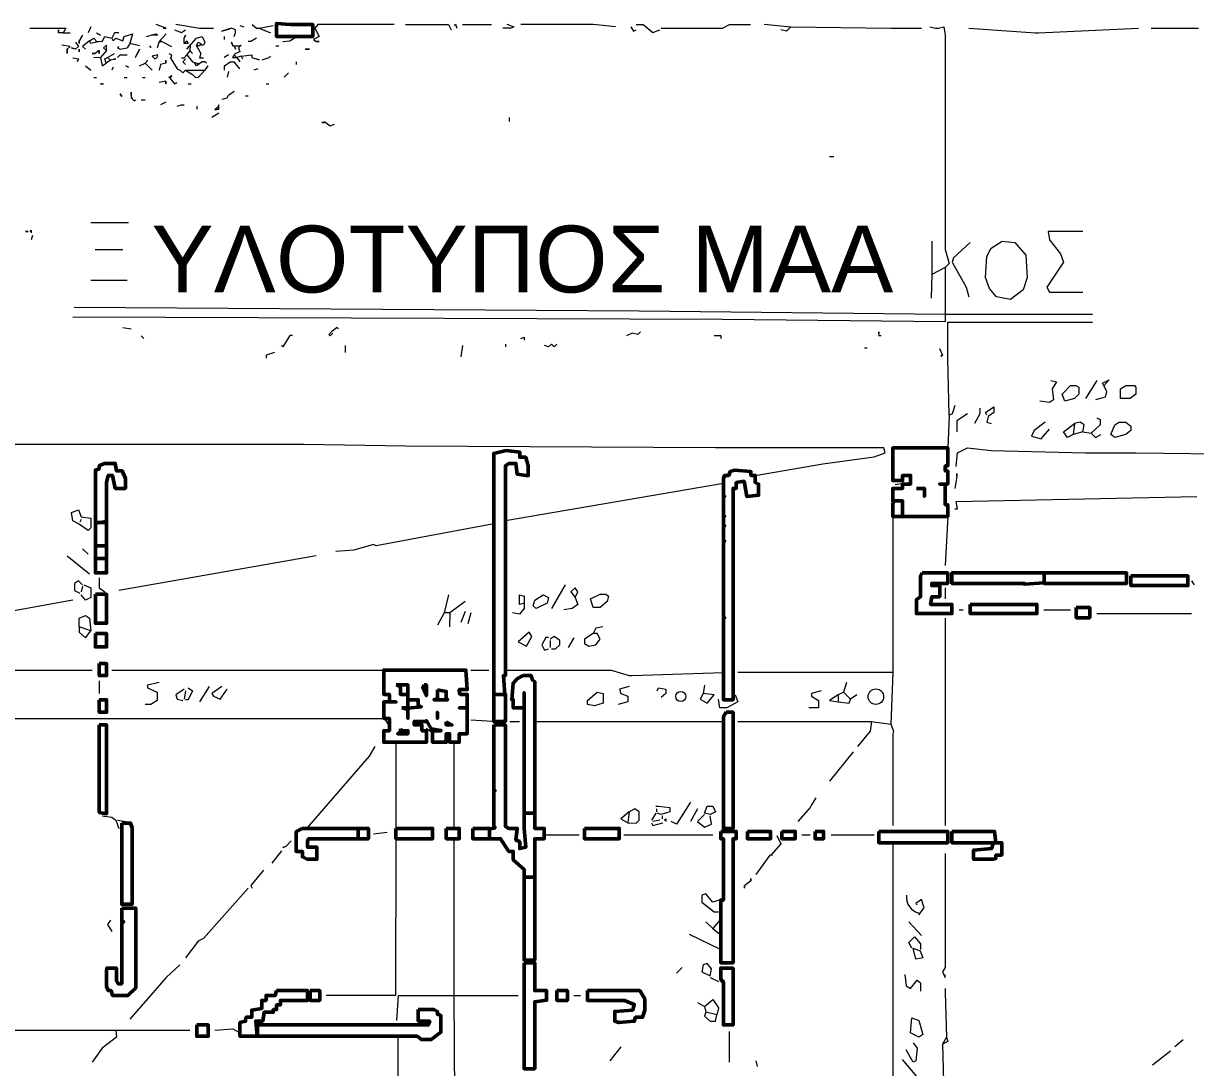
# Model space of a CAD drawing. Header units: metres. Extents: x 0.1 to 33.2, y 0 to 25.4.
# Drawn here: x 22.02 to 27.37, y 20.67 to 25.44 of the extents above; entities that cross this region are included whole.
import ezdxf

# ---------------------------------------------------------------- set-up
doc = ezdxf.new("R2010")
doc.units = ezdxf.units.M
for name, color, linetype, lineweight in [('P2D_GRAMMES', 7, 'Continuous', 18), ('P2D_MIKRA', 8, 'Continuous', 13), ('P2D_TOIXOI', 7, 'Continuous', 50), ('P2D_TOXA', 7, 'Continuous', 18)]:
    doc.layers.add(name, color=color, linetype=linetype, lineweight=lineweight)
doc.layers.add('P2D_KEIMENA', color=7, linetype='Continuous')
doc.styles.add('ARIAL', font='arial.ttf')

msp = doc.modelspace()

# ---------------------------------------------------------------- linework, layer by layer
at = {"layer": 'P2D_GRAMMES'}
for p, q in [((22.323425, 25.422225), (22.310725, 25.395337)), ((22.831425, 25.416556), (22.844125, 25.416556)), ((22.844125, 25.416556), (22.882225, 25.416556)), ((23.002875, 25.428575), (23.021925, 25.422225)), ((23.091775, 25.416556), (23.155729, 25.428575)), ((23.091775, 25.416556), (23.142575, 25.395337)), ((24.018875, 25.433448), (24.152225, 25.433448)), ((25.396825, 25.434925), (25.517475, 25.422225)), ((26.101675, 25.416556), (26.114375, 25.416556)), ((26.101675, 25.416556), (26.114375, 25.416556)), ((27.162125, 25.416556), (27.378025, 25.416556)), ((22.196425, 25.395337), (22.228175, 25.395337)), ((22.285325, 25.384125), (22.270508, 25.358725)), ((22.507695, 25.368669), (22.501225, 25.346025)), ((23.339425, 25.365075), (23.352125, 25.355673)), ((22.361339, 25.314275), (22.342475, 25.300359)), ((22.367699, 25.356111), (22.348825, 25.352375)), ((22.394876, 25.314275), (22.367875, 25.282525)), ((22.501225, 25.346025), (22.488525, 25.326975)), ((22.545675, 25.3365), (22.501225, 25.346025)), ((22.590125, 25.3365), (22.596475, 25.326975)), ((22.647275, 25.355673), (22.691277, 25.333325)), ((22.774275, 25.314275), (22.761575, 25.295225)), ((22.775736, 25.336809), (22.774275, 25.314275)), ((22.806025, 25.3365), (22.825075, 25.300359)), ((23.167975, 25.3365), (23.180675, 25.3365)), ((22.367875, 25.282525), (22.336125, 25.280608)), ((22.545675, 25.244115), (22.571075, 25.257125)), ((22.583775, 25.269825), (22.571075, 25.257125)), ((22.571075, 25.257125), (22.602825, 25.22422)), ((23.26005, 25.263475), (23.26005, 25.250775)), ((22.298025, 25.244115), (22.322631, 25.225375)), ((22.425025, 25.238075), (22.418675, 25.225375)), ((22.793325, 25.22422), (22.844125, 25.22422)), ((22.856825, 25.244425), (22.844125, 25.22422)), ((22.952075, 25.219025), (22.945725, 25.193625)), ((23.085425, 25.231725), (23.066375, 25.225375)), ((23.225125, 25.212675), (23.206075, 25.193625)), ((22.336125, 25.191954), (22.348825, 25.191954)), ((22.475825, 25.191954), (22.488525, 25.191954)), ((22.558375, 25.191954), (22.571075, 25.191954)), ((22.665497, 25.174575), (22.634575, 25.168225)), ((22.767925, 25.162698), (22.780625, 25.162698)), ((23.123525, 25.162698), (23.136225, 25.162698)), ((22.507575, 25.104725), (22.512719, 25.093231)), ((23.028275, 25.107265), (23.040975, 25.107265)), ((22.552025, 25.090041), (22.571075, 25.090041)), ((22.665497, 25.079325), (22.640925, 25.066215)), ((22.806585, 25.060275), (22.806585, 25.047575)), ((22.323425, 24.53005), (22.494875, 24.53005)), ((22.342475, 24.406225), (22.469475, 24.406225)), ((26.222594, 24.323675), (26.161512, 24.291925)), ((22.323425, 24.266525), (22.488525, 24.266525)), ((26.914475, 23.809325), (26.863675, 23.726775)), ((26.241375, 23.650575), (26.234478, 23.501429)), ((26.850975, 23.574375), (26.806525, 23.561675)), ((26.850975, 23.574375), (26.889075, 23.568025)), ((25.210028, 23.339425), (24.215511, 23.167975)), ((26.234478, 23.188811), (26.222594, 22.964775)), ((22.215475, 23.009225), (22.317075, 22.926675)), ((23.352125, 23.009225), (22.450425, 22.850475)), ((24.488775, 22.875875), (24.425275, 22.767925)), ((22.240875, 22.806025), (21.885275, 22.742525)), ((23.961725, 22.748875), (23.960504, 22.685375)), ((26.673175, 22.761575), (26.793825, 22.761575)), ((26.914475, 22.744726), (27.346275, 22.744726)), ((26.222594, 22.723475), (26.222594, 21.777325)), ((20.670381, 22.487368), (22.329775, 22.487368)), ((22.418675, 22.487368), (23.6601, 22.487368)), ((25.982924, 22.475825), (25.974675, 22.240875)), ((25.123775, 22.418675), (25.117425, 22.380575)), ((25.771475, 22.431375), (25.758775, 22.386925)), ((25.758775, 22.386925), (25.733375, 22.374225)), ((25.758775, 22.386925), (25.790525, 22.355175)), ((25.819222, 22.374225), (25.790525, 22.355175)), ((24.348887, 22.253004), (25.210028, 22.253004)), ((23.715784, 22.15811), (23.715784, 21.764922)), ((23.97975, 22.15811), (23.97975, 21.764922)), ((25.803225, 22.113875), (25.695275, 21.980525)), ((24.780875, 21.840825), (24.774525, 21.790025)), ((24.39229, 21.735663), (24.552275, 21.735663)), ((24.755475, 21.735663), (25.161875, 21.735663)), ((25.701625, 21.735663), (25.898475, 21.735663)), ((25.982924, 21.699009), (25.982924, 20.539075)), ((25.053925, 21.282025), (25.198326, 21.212175)), ((21.510625, 20.843875), (22.437725, 20.843875)), ((22.437725, 20.843875), (22.774275, 20.843875)), ((25.236714, 20.837525), (25.236714, 20.697825)), ((26.228675, 20.812125), (26.209625, 20.780375)), ((26.209625, 20.780375), (26.222594, 20.348575)), ((27.308175, 20.799425), (27.270075, 20.767675)), ((27.251025, 20.748625), (27.168475, 20.685125))]:
    msp.add_line(p, q, dxfattribs=at)
for points in [[(22.044025, 25.416556), (22.139275, 25.416556), (22.209125, 25.415875), (22.196425, 25.395337), (22.175561, 25.395337), (22.175561, 25.409525), (22.175561, 25.403175)], [(22.659975, 25.416556), (22.653625, 25.416556), (22.666325, 25.416556), (22.621875, 25.433448), (22.621875, 25.433448)], [(22.710775, 25.434925), (22.818725, 25.416556), (22.844125, 25.416556)], [(22.977475, 25.378416), (22.983825, 25.396825), (22.983825, 25.409525), (22.964775, 25.416556), (22.920325, 25.403175), (22.957012, 25.414219)], [(23.060025, 25.433448), (23.079075, 25.416556), (23.091775, 25.416556)], [(23.707725, 25.433448), (23.358475, 25.433448), (23.345775, 25.415875), (23.364825, 25.377775), (23.339425, 25.365075)], [(23.758525, 25.433448), (23.955375, 25.433448), (23.968075, 25.409525)], [(24.717375, 25.422225), (24.615775, 25.433448), (24.285575, 25.433448)], [(24.926925, 25.416556), (25.206325, 25.416556), (25.238075, 25.433448), (25.333325, 25.433448)], [(25.517475, 25.422225), (25.498425, 25.403175), (25.473025, 25.409525), (25.473025, 25.409525)], [(25.517475, 25.422225), (25.974675, 25.416556), (26.101675, 25.416556)], [(26.152475, 25.422225), (26.177875, 25.416556), (26.190575, 25.416556), (26.215975, 25.422225), (26.222594, 25.384125), (26.222594, 24.406225), (26.241375, 24.342725), (26.222594, 24.323675)], [(26.330275, 25.416556), (26.635075, 25.395337), (26.647775, 25.395337), (27.104975, 25.416556)], [(22.270508, 25.358725), (22.270508, 25.346025), (22.270508, 25.358725)], [(22.317075, 25.358725), (22.285325, 25.333325), (22.298025, 25.320625), (22.298025, 25.320625)], [(22.346236, 25.357553), (22.374225, 25.355673), (22.386925, 25.378416), (22.418675, 25.371425)], [(22.348825, 25.395337), (22.367875, 25.384125), (22.367875, 25.384125)], [(22.450425, 25.395337), (22.431375, 25.395337), (22.418675, 25.371425), (22.425025, 25.358725), (22.437725, 25.371425), (22.469475, 25.358725), (22.475825, 25.378416), (22.513925, 25.390475), (22.501225, 25.346025)], [(22.577425, 25.378416), (22.621875, 25.390475), (22.628225, 25.384125), (22.597712, 25.38392)], [(22.666325, 25.390475), (22.634575, 25.355673), (22.625685, 25.326975)], [(22.704425, 25.409525), (22.736175, 25.396825), (22.755225, 25.409525), (22.755225, 25.409525)], [(22.748875, 25.346025), (22.748875, 25.371425), (22.755225, 25.384125), (22.748875, 25.371425)], [(22.761575, 25.320625), (22.806025, 25.371425), (22.831425, 25.377775), (22.844125, 25.352375), (22.837775, 25.339675), (22.82019, 25.338698)], [(23.079075, 25.371425), (23.053675, 25.355673), (23.040975, 25.355673)], [(23.199725, 25.355673), (23.231475, 25.358725), (23.263225, 25.378416)], [(22.215475, 25.320625), (22.228175, 25.333325), (22.190075, 25.339675)], [(22.215475, 25.320625), (22.215475, 25.301575), (22.215475, 25.320625)], [(22.253575, 25.352375), (22.266275, 25.333325), (22.253575, 25.320625), (22.234525, 25.326975), (22.24405, 25.3238)], [(22.270508, 25.307925), (22.270508, 25.320625), (22.270508, 25.307925)], [(22.361339, 25.314275), (22.361339, 25.301575), (22.361339, 25.314275)], [(22.444075, 25.326975), (22.450425, 25.333325), (22.444075, 25.326975), (22.456775, 25.320625), (22.488525, 25.326975)], [(22.526625, 25.282525), (22.545675, 25.320625), (22.532975, 25.295225)], [(22.647275, 25.355673), (22.634575, 25.355673), (22.647275, 25.355673)], [(22.774275, 25.314275), (22.786975, 25.301575), (22.786975, 25.301575)], [(22.971125, 25.3365), (22.964775, 25.352375), (22.971125, 25.3365), (22.996525, 25.3365), (23.009225, 25.339675), (22.996525, 25.326975), (23.002875, 25.307925), (22.983825, 25.300359), (22.977475, 25.295225)], [(22.977475, 25.3365), (22.983825, 25.320625), (22.983825, 25.320625)], [(23.301325, 25.320625), (23.320375, 25.320625), (23.301325, 25.320625)], [(23.352125, 25.355673), (23.364825, 25.355673), (23.352125, 25.355673)], [(22.240875, 25.280608), (22.266275, 25.276175), (22.259925, 25.262465), (22.259925, 25.262465)], [(22.342475, 25.300359), (22.329775, 25.300359), (22.342475, 25.300359)], [(22.367875, 25.282525), (22.374225, 25.244425), (22.393275, 25.257125)], [(22.399625, 25.282525), (22.431375, 25.300359), (22.431375, 25.300359)], [(22.42876, 25.273934), (22.437725, 25.276175), (22.412325, 25.269825)], [(22.444075, 25.282525), (22.456775, 25.295225), (22.488525, 25.295225)], [(22.665497, 25.257125), (22.640925, 25.250775), (22.634575, 25.225375)], [(22.665497, 25.257125), (22.665497, 25.269825), (22.665497, 25.257125)], [(22.679025, 25.300359), (22.691277, 25.295225), (22.688326, 25.279574), (22.685375, 25.282525), (22.717125, 25.231725), (22.729825, 25.225375), (22.742525, 25.212675), (22.755225, 25.22422), (22.799675, 25.22422)], [(22.736175, 25.280608), (22.748875, 25.280608), (22.761575, 25.295225)], [(22.761575, 25.295225), (22.786975, 25.262465), (22.818762, 25.253471)], [(22.850475, 25.257125), (22.844125, 25.262465), (22.831425, 25.262465), (22.806025, 25.244425), (22.795917, 25.259935)], [(22.825075, 25.300359), (22.818725, 25.280608), (22.837775, 25.280608)], [(22.952075, 25.295225), (22.932118, 25.282525), (22.932118, 25.282525)], [(22.933025, 25.225375), (22.933025, 25.244425), (22.958425, 25.262465), (22.977475, 25.262465)], [(23.002875, 25.231725), (22.977475, 25.262465), (22.982628, 25.256229)], [(23.009225, 25.288875), (22.990175, 25.282525), (23.003648, 25.263475)], [(23.009225, 25.288875), (23.057247, 25.295225), (23.057247, 25.282525), (23.091379, 25.271677), (23.082571, 25.274477)], [(23.009225, 25.288875), (23.015575, 25.276175), (23.015575, 25.276175)], [(23.142575, 25.288875), (23.136225, 25.280608), (23.103305, 25.269825)], [(22.687163, 25.191123), (22.679025, 25.191954), (22.691277, 25.199975), (22.685375, 25.187275), (22.704425, 25.161875), (22.717125, 25.168225)], [(22.755225, 25.22422), (22.786975, 25.204921), (22.799675, 25.193625), (22.798839, 25.192789), (22.812375, 25.191954), (22.844125, 25.22422)], [(22.374225, 25.162698), (22.367875, 25.162698), (22.380575, 25.162698), (22.380575, 25.162698)], [(22.665497, 25.161875), (22.665497, 25.174575), (22.665497, 25.161875)], [(22.463997, 25.104725), (22.456775, 25.117425), (22.463997, 25.104725)], [(22.507575, 25.111075), (22.507575, 25.123775), (22.507575, 25.098375), (22.520275, 25.085675), (22.526625, 25.090041), (22.526625, 25.090041)], [(22.920325, 25.092025), (22.945725, 25.098375), (22.952075, 25.111075), (22.977475, 25.129306)], [(22.717125, 25.060275), (22.736175, 25.066215), (22.748875, 25.066215)], [(22.901275, 25.053925), (22.888575, 25.044156), (22.907625, 25.047575)], [(26.850975, 24.488221), (26.692225, 24.488221), (26.698575, 24.450675), (26.749375, 24.387175), (26.762075, 24.349075), (26.685875, 24.234775), (26.698575, 24.21255), (26.850975, 24.21255)], [(26.161512, 24.444325), (26.161512, 24.291925), (26.158825, 24.183975)], [(26.336625, 24.437975), (26.260425, 24.368125), (26.254075, 24.349075), (26.317575, 24.234775), (26.330275, 24.190325)], [(26.222594, 24.323675), (26.222594, 24.112148), (26.895425, 24.112148)], [(22.247225, 24.142669), (24.825325, 24.127409), (26.222594, 24.112148), (26.222594, 24.076025), (25.206325, 24.086478), (22.240875, 24.097612)], [(26.241375, 23.650575), (26.234478, 23.910925), (26.234478, 24.075343), (26.895425, 24.075343)], [(26.196925, 23.955375), (26.209625, 23.923625), (26.203275, 23.91967), (26.209625, 23.923625)], [(26.704925, 23.809325), (26.730325, 23.802975), (26.711275, 23.771225), (26.717625, 23.720425), (26.698575, 23.707725), (26.654125, 23.714075)], [(26.946225, 23.783925), (26.958925, 23.758525), (26.952575, 23.733125), (26.908125, 23.720425)], [(26.266775, 23.695025), (26.254075, 23.656925), (26.241375, 23.650575)], [(26.679525, 23.618825), (26.628725, 23.580725), (26.616025, 23.555325), (26.660475, 23.542625), (26.698575, 23.587075)], [(26.850975, 23.574375), (26.857325, 23.606125), (26.838275, 23.618825), (26.812875, 23.612475), (26.806525, 23.561675), (26.781125, 23.548975), (26.762075, 23.574375), (26.812875, 23.612475)], [(26.914475, 23.637875), (26.929423, 23.631525), (26.929423, 23.606125), (26.889075, 23.568025)], [(26.889075, 23.568025), (26.908125, 23.548975), (26.933525, 23.561675)], [(25.35555, 23.375635), (25.663525, 23.428325), (25.898475, 23.460075), (25.949275, 23.479125), (25.942925, 23.501429), (25.174575, 23.501429), (23.758525, 23.509143), (23.294975, 23.516858), (20.132675, 23.516858), (20.110549, 23.504525), (20.110549, 22.526625)], [(26.273125, 23.415625), (26.279475, 23.479125), (26.323925, 23.501429), (26.431875, 23.489974), (26.863675, 23.47852), (27.092275, 23.47852), (28.603575, 23.460075)], [(26.275846, 23.371175), (26.275846, 23.383875), (26.275846, 23.371175)], [(26.275846, 23.371175), (26.266775, 23.31665), (26.266775, 23.31665)], [(26.266775, 23.22322), (26.279475, 23.22322), (26.273125, 23.256875), (27.371641, 23.279838)], [(25.982924, 23.188811), (25.982924, 22.475825), (25.276175, 22.475825)], [(24.162241, 23.155275), (23.625175, 23.053675), (23.612475, 23.060025), (23.523575, 23.034625), (23.441025, 23.028275)], [(23.955375, 22.831425), (23.936325, 22.748875), (23.904575, 22.691725)], [(24.031575, 22.799675), (23.961725, 22.748875), (23.936325, 22.748875)], [(24.300654, 22.793325), (24.300654, 22.767925), (24.279225, 22.742525), (24.247475, 22.748875)], [(24.533225, 22.818725), (24.545925, 22.786975), (24.520525, 22.767925), (24.482425, 22.761575)], [(22.270508, 22.685375), (22.270508, 22.659975), (22.298025, 22.634575), (22.323425, 22.666325)], [(24.660225, 22.685375), (24.628475, 22.679025), (24.615775, 22.65389)], [(24.215511, 22.487368), (24.698325, 22.487368), (24.780875, 22.462067), (24.793575, 22.462067), (25.210028, 22.475825)], [(22.634575, 22.431375), (22.581199, 22.418675), (22.581199, 22.405975), (22.625685, 22.386925), (22.625685, 22.348825), (22.596475, 22.329775), (22.571075, 22.329775)], [(25.733375, 22.374225), (25.695275, 22.348825), (25.733375, 22.342475)], [(25.733375, 22.374225), (25.733375, 22.342475), (25.784175, 22.336125), (25.790525, 22.355175)], [(20.793279, 22.267093), (23.663275, 22.267093), (23.6855, 22.228175)], [(25.276175, 22.253004), (25.885775, 22.253004), (25.974675, 22.240875), (25.987375, 22.209125), (25.982924, 22.196425), (25.982924, 21.777325)], [(25.885775, 22.253004), (25.879425, 22.209125), (25.822275, 22.139275)], [(23.618825, 22.139275), (23.593425, 22.094825), (23.307675, 21.764922)], [(25.060275, 21.885275), (24.996775, 21.783675), (24.971375, 21.796375)], [(25.631775, 21.904325), (25.612725, 21.872575), (25.606375, 21.859875), (25.549225, 21.796375)], [(24.780875, 21.840825), (24.742775, 21.809075), (24.774525, 21.790025)], [(24.774525, 21.790025), (24.812625, 21.788826), (24.825325, 21.802725), (24.825325, 21.840825), (24.806275, 21.853525), (24.780875, 21.840825)], [(25.453975, 21.732875), (25.473025, 21.694775), (25.428575, 21.643975), (25.434925, 21.642705), (25.422225, 21.642705), (25.358725, 21.555075)], [(23.715784, 21.71752), (23.714075, 21.002695), (23.396575, 21.002695)], [(23.97975, 21.71752), (23.97975, 21.002695), (24.272875, 21.002695)], [(26.222594, 21.650325), (26.222594, 21.129625), (26.209625, 21.110575), (26.222594, 21.085175), (26.222594, 21.097875), (26.222594, 21.097875)], [(22.729825, 21.142325), (22.666325, 21.085175), (22.501225, 20.894675)], [(26.222594, 21.034375), (26.222594, 21.015325), (26.228675, 20.812125)], [(23.720425, 20.888325), (23.726775, 21.002695), (23.97975, 21.002695), (23.987125, 19.850034)], [(25.123775, 20.951825), (25.161875, 20.983575), (25.187275, 20.945475), (25.180925, 20.913725), (25.130125, 20.926425)], [(25.092025, 20.970875), (25.123775, 20.951825), (25.130125, 20.926425)], [(25.130125, 20.926425), (25.123775, 20.907375), (25.149175, 20.885227), (25.173609, 20.885227), (25.180925, 20.913725)], [(22.437725, 20.843875), (22.439489, 20.812125), (22.374225, 20.761325), (22.329775, 20.697825)], [(22.888575, 20.843875), (22.971125, 20.850225), (23.003648, 20.831175)], [(23.7236, 20.816258), (23.7236, 18.595975), (23.769711, 18.569661)], [(26.228675, 20.812125), (26.235025, 20.793075), (26.209625, 20.780375)], [(26.076275, 20.786725), (26.095325, 20.761325), (26.088975, 20.704175), (26.076275, 20.697825), (26.044525, 20.754975)]]:
    msp.add_lwpolyline(points, dxfattribs=at)
for points in [[(22.317075, 25.358725), (22.336125, 25.371425), (22.342475, 25.365075), (22.348825, 25.352375), (22.323425, 25.346025)], [(22.748875, 25.346025), (22.761575, 25.358725), (22.767925, 25.346025)], [(22.380575, 25.326975), (22.394876, 25.314275), (22.394876, 25.339675)], [(22.818725, 25.3365), (22.806025, 25.3365), (22.812375, 25.352375), (22.825075, 25.346025)], [(22.393275, 25.257125), (22.386925, 25.276175), (22.399625, 25.282525), (22.412325, 25.269825)], [(22.628225, 25.295225), (22.602825, 25.288875), (22.615525, 25.276175), (22.625685, 25.282525)], [(22.990175, 25.280608), (22.971125, 25.280608), (22.977475, 25.295225)], [(22.482175, 25.244425), (22.494875, 25.238075)], [(22.901275, 25.053925), (22.907625, 25.047575), (22.907625, 25.066625)], [(26.482675, 24.444325), (26.539825, 24.437975), (26.590625, 24.380825), (26.596975, 24.279225), (26.577925, 24.222075), (26.520775, 24.177625), (26.457275, 24.190325), (26.425525, 24.228425), (26.406475, 24.279225), (26.412825, 24.374475), (26.431875, 24.412575)], [(26.946225, 23.783925), (26.939875, 23.796625), (26.971625, 23.811089)], [(26.997025, 23.606125), (27.016075, 23.618825), (27.047825, 23.618825), (27.070416, 23.599775), (27.070416, 23.580725), (27.047825, 23.561675), (26.997025, 23.548975), (26.977975, 23.561675)], [(24.533225, 22.818725), (24.545925, 22.844125), (24.533225, 22.863175), (24.514175, 22.844125)], [(24.300654, 22.793325), (24.279225, 22.787056), (24.279225, 22.831425), (24.300654, 22.825075)], [(22.323425, 22.666325), (22.270508, 22.685375), (22.270508, 22.723475), (22.298025, 22.736175), (22.317075, 22.723475)], [(24.323675, 22.659975), (24.272875, 22.615525), (24.310975, 22.596475), (24.336375, 22.640925)], [(24.615775, 22.65389), (24.575869, 22.628225), (24.575869, 22.609175), (24.596725, 22.596475), (24.628475, 22.602825), (24.647525, 22.628225), (24.634825, 22.65389)], [(25.117425, 22.380575), (25.104725, 22.355175), (25.136475, 22.336125), (25.168225, 22.374225)]]:
    msp.add_lwpolyline(points, close=True, dxfattribs=at)
at = {"layer": 'P2D_MIKRA'}
for p, q in [((22.932118, 25.377775), (22.932118, 25.365075)), ((22.907625, 25.028525), (22.875875, 25.009475)), ((24.232235, 25.009475), (24.232235, 24.990425)), ((25.695275, 24.831675), (25.714325, 24.831675)), ((22.056725, 24.469725), (22.050375, 24.450675)), ((22.469475, 24.050625), (22.507575, 24.044275)), ((22.552025, 24.012525), (22.564725, 23.999825)), ((23.483715, 23.968075), (23.483715, 23.936325)), ((24.018875, 23.968075), (24.012525, 23.917275)), ((24.215511, 23.974425), (24.215511, 23.961725)), ((25.917525, 24.013398), (25.930225, 24.013398)), ((25.854025, 23.958154), (25.866725, 23.958154)), ((26.031825, 23.339425), (25.993725, 23.333075)), ((22.278975, 23.174325), (22.272625, 23.161625)), ((22.285325, 23.040975), (22.310725, 23.015575)), ((27.050603, 22.913975), (27.050603, 22.888575)), ((22.285325, 22.869525), (22.278975, 22.844125)), ((26.222594, 22.863175), (26.222594, 22.812375)), ((27.346275, 22.894925), (27.358975, 22.875875)), ((24.031575, 22.755225), (24.012525, 22.704425)), ((24.056975, 22.748875), (24.044275, 22.698075)), ((26.285825, 22.761575), (26.304875, 22.761575)), ((24.526875, 22.634575), (24.501475, 22.590125)), ((24.418925, 22.621875), (24.418925, 22.590125)), ((24.056975, 22.487368), (24.139525, 22.487368)), ((22.361339, 22.437725), (22.361339, 22.380575)), ((22.755225, 22.393275), (22.748875, 22.355175)), ((22.863175, 22.412325), (22.818725, 22.342475)), ((24.056975, 22.259925), (24.158575, 22.253575)), ((24.234775, 22.253004), (24.279225, 22.253004)), ((24.901525, 21.834475), (24.882475, 21.802725)), ((24.904219, 21.853525), (24.904219, 21.840825)), ((25.092025, 21.853525), (25.060275, 21.796375)), ((22.444075, 21.802725), (22.482175, 21.796375)), ((24.920575, 21.802725), (24.888825, 21.796375)), ((24.9301, 21.821775), (24.9301, 21.809075)), ((23.675975, 21.745575), (23.612475, 21.739225)), ((25.568275, 21.735663), (25.606375, 21.735663)), ((23.193375, 21.663025), (23.148925, 21.605875)), ((25.333325, 21.523325), (25.307925, 21.504275)), ((22.475825, 21.401029), (22.507575, 21.401029)), ((25.130125, 21.339175), (25.161875, 21.307425)), ((25.193625, 21.345525), (25.161875, 21.307425)), ((25.161875, 21.307425), (25.193625, 21.282025)), ((26.057225, 21.339175), (26.114375, 21.275675)), ((25.022175, 21.129625), (24.996775, 21.104225)), ((25.149175, 21.085175), (25.187275, 21.066125)), ((24.526875, 21.002695), (24.558625, 21.002695)), ((24.742775, 20.767675), (24.691975, 20.704175)), ((25.358725, 20.704175), (25.365075, 20.678775)), ((26.025475, 20.710525), (26.133425, 20.583525))]:
    msp.add_line(p, q, dxfattribs=at)
for points in [[(23.980775, 25.428575), (23.987125, 25.434925), (23.993475, 25.415875)], [(24.222075, 25.434925), (24.253825, 25.422225), (24.241125, 25.416556), (24.203025, 25.416556)], [(24.787225, 25.422225), (24.799925, 25.403175), (24.812625, 25.409525)], [(24.812625, 25.433448), (24.844375, 25.433448), (24.888825, 25.396825), (24.920575, 25.409525)], [(22.755225, 25.276175), (22.742525, 25.263475), (22.755225, 25.250775)], [(23.390225, 24.985587), (23.377525, 24.985587), (23.390225, 24.985587)], [(23.390225, 24.990425), (23.415625, 24.971375), (23.434675, 24.977725)], [(22.037675, 24.488221), (22.024975, 24.488221), (22.037675, 24.488221)], [(22.044025, 24.488775), (22.050375, 24.495125), (22.050375, 24.482425)], [(23.453725, 24.044275), (23.447375, 24.050625), (23.421975, 24.031575), (23.409275, 24.018875), (23.415625, 24.012525), (23.428325, 24.025225)], [(24.831675, 24.031575), (24.818975, 24.018875), (24.793575, 24.025225), (24.768175, 24.012525)], [(25.918942, 24.018875), (25.918942, 24.031575), (25.918942, 24.018875)], [(23.244175, 24.013398), (23.231475, 24.013398), (23.199725, 23.961725), (23.193375, 23.968075)], [(24.285575, 23.999825), (24.300654, 24.006175), (24.300654, 23.993475)], [(24.450675, 23.974425), (24.437975, 23.961725), (24.425275, 23.974425), (24.412575, 23.961725), (24.393525, 23.968075)], [(25.168225, 24.013398), (25.198326, 24.013398), (25.198326, 23.999825)], [(23.161625, 23.936325), (23.122618, 23.923625), (23.122618, 23.910925)], [(26.323925, 23.656925), (26.275846, 23.625175), (26.275846, 23.574375)], [(26.381075, 23.682325), (26.381075, 23.656925), (26.355675, 23.612475)], [(26.412825, 23.650575), (26.406475, 23.663275), (26.444575, 23.688675), (26.444575, 23.663275), (26.419175, 23.644225), (26.412825, 23.618825), (26.431875, 23.612475)], [(22.361339, 22.907625), (22.361339, 22.863175), (22.386925, 22.844125)], [(22.285325, 22.875875), (22.266275, 22.894925), (22.249077, 22.882225), (22.249077, 22.850475), (22.272625, 22.837775)], [(22.291675, 22.875875), (22.322631, 22.863175), (22.322631, 22.818725), (22.298025, 22.806025), (22.278975, 22.831425)], [(24.412575, 22.63521), (24.399875, 22.63521), (24.380825, 22.602825), (24.393525, 22.577425), (24.412575, 22.583775)], [(24.425275, 22.583775), (24.444325, 22.583775), (24.463375, 22.602825), (24.463375, 22.621875), (24.437975, 22.640925), (24.418925, 22.628225)], [(22.748875, 22.399625), (22.710775, 22.374225), (22.717125, 22.355175), (22.742525, 22.348825)], [(22.767925, 22.405975), (22.786975, 22.393275), (22.767925, 22.352276), (22.755225, 22.352276)], [(22.920325, 22.412325), (22.875875, 22.380575), (22.882225, 22.367875), (22.913975, 22.355175), (22.945725, 22.399625)], [(24.780875, 22.412325), (24.736425, 22.399625), (24.742775, 22.380575), (24.774525, 22.367875), (24.774525, 22.342475), (24.730075, 22.329775)], [(24.907875, 22.393275), (24.914225, 22.405975), (24.947827, 22.399625), (24.947827, 22.380575), (24.926925, 22.361525)], [(25.263475, 22.374225), (25.276175, 22.342475), (25.225375, 22.314981), (25.193625, 22.314981), (25.187275, 22.355175)], [(25.657175, 22.393275), (25.612725, 22.380575), (25.612725, 22.367875), (25.644475, 22.348825), (25.644475, 22.314981), (25.600025, 22.314981)], [(23.853775, 22.221825), (23.882768, 22.202775), (23.882768, 22.171025)], [(24.901525, 21.866225), (24.914225, 21.866225), (24.965879, 21.859875), (24.965879, 21.840825), (24.926925, 21.828125), (24.907875, 21.834475)], [(25.123775, 21.828125), (25.092025, 21.796375), (25.123775, 21.770975), (25.155525, 21.783675), (25.149175, 21.821775)], [(22.374225, 21.821775), (22.418675, 21.815425), (22.437725, 21.802725), (22.450425, 21.764625)], [(24.882475, 21.790025), (24.888825, 21.777325), (24.933275, 21.790025)], [(24.939625, 21.802725), (24.947827, 21.809075), (24.947827, 21.796375)], [(23.237825, 21.707475), (23.212425, 21.682075), (23.199725, 21.675725), (23.206075, 21.682075)], [(23.110825, 21.574125), (23.053675, 21.504275), (23.060025, 21.491575)], [(25.336182, 21.523325), (25.336182, 21.536025), (25.336182, 21.523325)], [(23.040975, 21.491575), (22.837775, 21.262975), (22.812375, 21.250275), (22.755225, 21.174075)], [(25.199975, 21.440775), (25.161875, 21.428075), (25.130125, 21.466175), (25.112266, 21.459825), (25.112266, 21.428075), (25.168225, 21.383438), (25.187275, 21.383438)], [(25.305905, 21.504275), (25.305905, 21.491575), (25.305905, 21.504275)], [(26.101675, 21.370925), (26.127075, 21.402675), (26.114375, 21.440775), (26.088975, 21.421725), (26.095325, 21.415375)], [(22.412325, 21.345525), (22.399625, 21.326475), (22.418675, 21.294725)], [(26.069925, 21.218525), (26.057225, 21.243925), (26.082625, 21.269325), (26.110066, 21.237575), (26.110066, 21.212175)], [(26.038175, 21.097875), (26.044525, 21.047075), (26.063575, 21.034375), (26.095325, 21.072475), (26.110066, 21.059775), (26.110066, 21.021675)]]:
    msp.add_lwpolyline(points, dxfattribs=at)
for points in [[(26.793825, 23.786123), (26.819225, 23.786123), (26.832454, 23.777575), (26.832454, 23.745825), (26.812875, 23.726775), (26.768425, 23.714075), (26.755725, 23.745825)], [(27.047825, 23.786123), (27.085925, 23.786123), (27.092275, 23.777575), (27.092275, 23.745825), (27.066875, 23.726062), (27.021987, 23.726062), (27.021987, 23.771225)], [(22.266275, 23.155275), (22.240875, 23.167975), (22.234525, 23.206075), (22.266275, 23.218775), (22.278975, 23.187025), (22.322631, 23.180675), (22.322631, 23.136225), (22.310725, 23.123525)], [(24.387175, 22.831425), (24.412575, 22.818725), (24.406225, 22.793325), (24.355425, 22.767925), (24.342725, 22.780625), (24.349075, 22.806025)], [(24.647525, 22.833217), (24.672925, 22.833217), (24.685625, 22.825075), (24.679275, 22.799675), (24.647525, 22.772855), (24.615775, 22.772855), (24.603075, 22.812375)], [(24.634825, 22.386925), (24.661019, 22.380575), (24.661019, 22.336125), (24.622125, 22.323425), (24.589634, 22.329775), (24.589634, 22.348825)], [(25.123775, 21.834475), (25.136475, 21.866225), (25.161875, 21.866225), (25.174575, 21.840825), (25.149175, 21.828125)], [(26.076275, 21.218525), (26.108025, 21.205825), (26.120725, 21.174075), (26.088975, 21.167725)], [(25.149175, 21.091525), (25.155525, 21.123275), (25.136475, 21.148675), (25.117425, 21.142325), (25.111075, 21.110575)], [(26.069925, 20.901025), (26.101675, 20.888325), (26.120725, 20.824825), (26.101675, 20.812125), (26.063575, 20.831175)]]:
    msp.add_lwpolyline(points, close=True, dxfattribs=at)
at = {"layer": 'P2D_TOIXOI'}
for points in [[(23.23465, 25.433448), (23.17115, 25.4381), (23.17115, 25.378416), (23.33625, 25.378416), (23.33625, 25.433448)], [(24.2189, 23.48865), (24.162241, 23.47595), (24.162241, 22.98065), (24.162241, 22.98065), (24.162241, 22.37619), (24.21255, 22.37619), (24.2062, 22.462067), (24.215511, 22.462067), (24.215511, 23.4188), (24.2316, 23.430077), (24.26335, 23.430077), (24.2697, 23.3807), (24.319706, 23.37435), (24.319706, 23.4188), (24.3078, 23.458627), (24.280957, 23.458627), (24.280957, 23.4823)], [(25.9842, 23.501429), (25.982924, 23.501429), (25.982924, 23.352292), (26.02803, 23.352292), (26.02803, 23.375635), (26.064509, 23.375635), (26.064509, 23.335698), (26.064509, 23.335698), (26.064509, 23.335698), (26.02803, 23.335698), (26.02803, 23.31665), (25.982924, 23.31665), (25.982924, 23.259583), (26.02803, 23.259583), (26.02803, 23.188811), (26.234478, 23.188811), (26.234478, 23.241849), (26.222594, 23.241849), (26.222594, 23.335698), (26.198036, 23.335698), (26.198036, 23.335698), (26.234478, 23.335698), (26.234478, 23.395819), (26.222594, 23.395819), (26.222594, 23.4188), (26.234478, 23.4188), (26.234478, 23.501429)], [(22.38375, 23.430077), (22.361339, 23.4188), (22.361339, 23.4061), (22.343979, 23.39975), (22.343979, 23.15845), (22.394876, 23.1648), (22.394876, 23.3426), (22.4028, 23.375635), (22.42185, 23.375635), (22.43455, 23.31665), (22.480924, 23.31665), (22.480924, 23.36165), (22.4663, 23.395819), (22.4409, 23.395819), (22.43455, 23.430077)], [(25.2603, 23.39975), (25.24125, 23.3934), (25.2349, 23.375635), (25.21585, 23.375635), (25.210028, 23.36165), (25.210028, 23.279838), (25.21585, 23.279838), (25.210028, 23.2791), (25.210028, 23.188811), (25.21585, 23.188811), (25.210028, 23.1902), (25.210028, 23.14575), (25.21585, 23.14575), (25.210028, 23.1394), (25.210028, 23.0759), (25.21585, 23.0759), (25.210028, 23.06955), (25.210028, 22.72628), (25.21585, 22.72628), (25.210028, 22.7203), (25.210028, 22.5044), (25.210028, 22.5044), (25.210028, 22.352276), (25.254348, 22.352276), (25.254348, 22.398037), (25.254348, 22.398037), (25.254348, 22.63521), (25.25395, 22.63521), (25.254348, 22.63775), (25.254348, 23.31665), (25.268767, 23.31665), (25.268767, 23.3426), (25.30475, 23.34895), (25.31745, 23.2791), (25.371213, 23.28545), (25.371213, 23.33625), (25.35555, 23.3426), (25.35555, 23.375635), (25.336182, 23.375635), (25.336182, 23.3934)], [(26.091515, 23.31665), (26.127428, 23.31665), (26.127428, 23.279838), (26.127428, 23.279838), (26.127428, 23.31665), (26.091515, 23.31665)], [(25.99055, 23.259583), (25.982924, 23.24735), (25.982924, 23.188811), (26.02803, 23.188811), (26.02803, 23.259583)], [(22.343979, 23.160633), (22.343979, 23.053675), (22.394876, 23.053675), (22.394876, 23.160633)], [(22.343979, 23.053675), (22.343979, 22.996525), (22.394876, 22.996525), (22.394876, 23.053675)], [(22.343979, 22.996525), (22.343979, 22.930881), (22.394876, 22.930881), (22.394876, 22.996525)], [(26.11755, 22.930881), (26.110066, 22.91715), (26.110066, 22.85365), (26.110066, 22.8473), (26.110066, 22.8219), (26.091515, 22.8092), (26.091515, 22.744726), (26.25292, 22.744726), (26.25292, 22.787056), (26.15565, 22.787056), (26.162, 22.8219), (26.198036, 22.8219), (26.198036, 22.8727), (26.161512, 22.8727), (26.161512, 22.882715), (26.234478, 22.882715), (26.234478, 22.930881)], [(26.25725, 22.930881), (26.25292, 22.930881), (26.25292, 22.882715), (26.584063, 22.882715), (26.584063, 22.87905), (26.673969, 22.8854), (26.673969, 22.930881)], [(26.6827, 22.930881), (26.673969, 22.930881), (26.673969, 22.882715), (26.71445, 22.882715), (26.71445, 22.882715), (27.050603, 22.882715), (27.050603, 22.930881)], [(27.070416, 22.91715), (27.070416, 22.8727), (27.3304, 22.8727), (27.3304, 22.91715)], [(22.343979, 22.833217), (22.343979, 22.700936), (22.394876, 22.700936), (22.394876, 22.833217)], [(26.336625, 22.787056), (26.336625, 22.744726), (26.641425, 22.744726), (26.641425, 22.787056)], [(26.821077, 22.772855), (26.821077, 22.72628), (26.882165, 22.72628), (26.882165, 22.772855)], [(22.343979, 22.65389), (22.343979, 22.5933), (22.394876, 22.5933), (22.394876, 22.65389)], [(22.361339, 22.5171), (22.361339, 22.462067), (22.394876, 22.462067), (22.394876, 22.5171)], [(23.81885, 22.487368), (23.6601, 22.487368), (23.6601, 22.37619), (23.6855, 22.37619), (23.6855, 22.341639), (23.715784, 22.341639), (23.715784, 22.341639), (23.6601, 22.341639), (23.6601, 22.267093), (23.6855, 22.267093), (23.6855, 22.210584), (23.6601, 22.210584), (23.6601, 22.15811), (23.854833, 22.15811), (23.854833, 22.210584), (23.833931, 22.210584), (23.833931, 22.236938), (23.799537, 22.236938), (23.799537, 22.253004), (23.854833, 22.253004), (23.854833, 22.25675), (23.876, 22.21865), (23.920938, 22.2123), (23.920938, 22.210584), (23.882768, 22.210584), (23.882768, 22.15811), (23.944909, 22.15811), (23.944909, 22.196985), (23.960504, 22.196985), (23.960504, 22.15811), (24.004764, 22.15811), (24.004764, 22.196985), (24.0411, 22.196985), (24.0411, 22.314981), (24.004764, 22.314981), (24.004764, 22.314981), (24.0411, 22.314981), (24.0411, 22.37619), (24.00935, 22.37619), (24.004764, 22.3901), (24.004764, 22.398037), (24.0411, 22.398037), (24.03475, 22.487368)], [(23.71725, 22.41966), (23.770422, 22.41966), (23.770422, 22.37619), (23.7363, 22.37619), (23.7363, 22.40915)], [(23.84425, 22.41966), (23.854833, 22.41966), (23.854833, 22.37105), (23.8379, 22.40915)], [(24.2951, 22.462067), (24.2697, 22.44725), (24.25065, 22.4282), (24.2443, 22.352276), (24.251397, 22.352276), (24.251397, 22.314981), (24.300654, 22.314981), (24.300654, 22.38375), (24.300654, 22.3774), (24.300654, 22.267093), (24.300654, 22.267093), (24.300654, 21.834475), (24.348887, 21.834475), (24.348887, 22.43455), (24.33955, 22.4409), (24.3332, 22.462067)], [(23.770422, 22.37619), (23.770422, 22.37619), (23.770422, 22.352276), (23.817187, 22.352276), (23.817187, 22.3266), (23.83155, 22.32025), (23.770422, 22.3139)], [(23.905281, 22.39645), (23.944909, 22.3901), (23.944909, 22.35835), (23.9522, 22.352276), (23.8887, 22.352276), (23.905281, 22.35835)], [(24.162241, 22.37619), (24.162241, 22.253004), (24.215511, 22.253004), (24.215511, 22.37619)], [(22.361339, 22.352276), (22.361339, 22.29485), (22.394876, 22.29485), (22.394876, 22.352276)], [(23.74265, 22.314981), (23.770422, 22.314981), (23.770422, 22.267093), (23.770422, 22.267093), (23.770422, 22.30755)], [(23.905281, 22.29485), (23.905281, 22.29485), (23.905281, 22.267093), (23.905281, 22.267093)], [(25.2222, 22.29485), (25.210028, 22.2758), (25.210028, 21.764922), (25.254348, 21.764922), (25.254348, 22.29485)], [(22.361339, 22.236938), (22.361339, 21.83765), (22.394876, 21.8313), (22.394876, 22.236938)], [(23.7363, 22.21865), (23.74265, 22.210584), (23.770422, 22.210584), (23.770422, 22.196985), (23.7236, 22.196985), (23.7363, 22.20595)], [(23.944909, 22.2504), (23.97125, 22.236938), (23.944909, 22.236938)], [(24.162241, 22.236938), (24.162241, 22.15811), (24.162241, 22.15811), (24.162241, 21.93925), (24.1681, 21.93925), (24.162241, 21.9329), (24.162241, 21.77415), (24.1681, 21.7678), (24.142912, 21.76145), (24.142912, 21.71752), (24.1935, 21.71752), (24.2316, 21.65985), (24.251397, 21.65985), (24.251397, 21.62175), (24.300654, 21.5773), (24.300654, 21.542375), (24.348887, 21.542375), (24.348887, 21.71752), (24.39229, 21.71752), (24.39229, 21.764922), (24.348887, 21.764922), (24.348887, 21.834475), (24.300654, 21.834475), (24.300654, 21.764922), (24.30145, 21.764922), (24.3078, 21.6789), (24.280957, 21.67255), (24.280957, 21.7043), (24.26335, 21.71065), (24.2697, 21.764922), (24.2316, 21.764922), (24.215511, 21.77415), (24.215511, 22.236938)], [(22.463997, 21.788826), (22.463997, 21.41855), (22.511513, 21.41855), (22.511513, 21.7678), (22.5044, 21.788826)], [(23.28545, 21.764922), (23.26005, 21.74875), (23.26005, 21.72335), (23.26005, 21.717), (23.26005, 21.67255), (23.26005, 21.65985), (23.288487, 21.65985), (23.288487, 21.63445), (23.31085, 21.623867), (23.3553, 21.623867), (23.3553, 21.6789), (23.31212, 21.6789), (23.31212, 21.7043), (23.3172, 21.71752), (23.542625, 21.71752), (23.542625, 21.764922)], [(23.542625, 21.764922), (23.542625, 21.71752), (23.59025, 21.71752), (23.59025, 21.764922)], [(23.715784, 21.764922), (23.715784, 21.71752), (23.882768, 21.71752), (23.882768, 21.764922)], [(23.944909, 21.764922), (23.944909, 21.71752), (24.004764, 21.71752), (24.004764, 21.764922)], [(24.0665, 21.764922), (24.0665, 21.71752), (24.142912, 21.71752), (24.142912, 21.764922)], [(24.575869, 21.764922), (24.575869, 21.71752), (24.73492, 21.71752), (24.73492, 21.764922)], [(25.198326, 21.751054), (25.198326, 21.71752), (25.210028, 21.71752), (25.210028, 21.437889), (25.198326, 21.437889), (25.198326, 21.15185), (25.254348, 21.15185), (25.254348, 21.71752), (25.268767, 21.71752), (25.268767, 21.751054)], [(25.319919, 21.751054), (25.319919, 21.71752), (25.4254, 21.71752), (25.4254, 21.751054)], [(25.4762, 21.751054), (25.4762, 21.71752), (25.538377, 21.71752), (25.538377, 21.751054)], [(25.6286, 21.751054), (25.6286, 21.71752), (25.667335, 21.71752), (25.667335, 21.751054)], [(25.918942, 21.751054), (25.918942, 21.699009), (26.234478, 21.699009), (26.234478, 21.751054)], [(26.25292, 21.751054), (26.25292, 21.699009), (26.4541, 21.699009), (26.44775, 21.751054)], [(26.4414, 21.699009), (26.43505, 21.67255), (26.3525, 21.6662), (26.3525, 21.623867), (26.4414, 21.623867), (26.4541, 21.6281), (26.4541, 21.642705), (26.480721, 21.642705), (26.480721, 21.699009)], [(24.300654, 21.542375), (24.300654, 21.32213), (24.300654, 21.32213), (24.300654, 21.163643), (24.348887, 21.163643), (24.348887, 21.209), (24.348887, 21.209), (24.348887, 21.542375)], [(22.463997, 21.401029), (22.463997, 21.339922), (22.47265, 21.339922), (22.463997, 21.32965), (22.463997, 21.287921), (22.463997, 21.287921), (22.463997, 21.055542), (22.44725, 21.055542), (22.439489, 21.0693), (22.439489, 21.127244), (22.39645, 21.127244), (22.394876, 21.11375), (22.394876, 21.0439), (22.4028, 21.024882), (22.4155, 21.024882), (22.42185, 21.002695), (22.4917, 21.002695), (22.528402, 21.03755), (22.528402, 21.401029)], [(24.300654, 21.15185), (24.300654, 21.024882), (24.300654, 21.024882), (24.300654, 20.668199), (24.348887, 20.668199), (24.348887, 20.97405), (24.40305, 20.9804), (24.40305, 21.024882), (24.348887, 21.024882), (24.348887, 21.15185)], [(25.20315, 21.127244), (25.198326, 21.127244), (25.198326, 21.07565), (25.210028, 21.06295), (25.210028, 20.867773), (25.254348, 20.867773), (25.254348, 21.12645)], [(23.17115, 21.024882), (23.1648, 21.002695), (23.136437, 21.002695), (23.136437, 21.002695), (23.122618, 21.002695), (23.122618, 20.980091), (23.103305, 20.980091), (23.103305, 20.9423), (23.057247, 20.93595), (23.057247, 20.902827), (23.03145, 20.902827), (23.029202, 20.89785), (23.029202, 20.88515), (23.003648, 20.8788), (23.003648, 20.816258), (23.08225, 20.816258), (23.0759, 20.885227), (23.10765, 20.885227), (23.114, 20.926181), (23.155729, 20.926181), (23.155729, 20.938191), (23.17115, 20.938191), (23.17115, 20.959445), (23.188295, 20.959445), (23.188295, 20.980091), (23.31212, 20.980091), (23.31212, 21.024882)], [(23.32355, 21.024882), (23.32355, 20.980091), (23.368, 20.980091), (23.368, 21.024882)], [(24.450115, 21.024882), (24.450115, 20.980091), (24.4983, 20.980091), (24.4983, 21.024882)], [(24.589634, 21.024882), (24.589634, 20.980091), (24.75865, 20.980091), (24.8031, 20.96135), (24.79675, 20.93595), (24.714021, 20.9296), (24.714021, 20.88515), (24.73325, 20.8788), (24.8031, 20.88515), (24.80945, 20.902827), (24.8412, 20.902827), (24.8516, 20.93595), (24.8516, 20.98675), (24.8285, 21.024882)], [(23.817187, 20.938191), (23.817187, 20.885227), (23.85695, 20.885227), (23.86965, 20.88515), (23.8633, 20.867773), (23.6855, 20.867773), (23.6855, 20.867773), (23.084014, 20.867773), (23.084014, 20.816258), (23.8125, 20.816258), (23.83155, 20.800941), (23.876, 20.800941), (23.920938, 20.83435), (23.920938, 20.91055), (23.905281, 20.9169), (23.905281, 20.9296), (23.8887, 20.938191)], [(22.806585, 20.867773), (22.806585, 20.816258), (22.858845, 20.816258), (22.858845, 20.867773)]]:
    msp.add_lwpolyline(points, close=True, dxfattribs=at)
at = {"layer": 'P2D_TOXA'}
for centre, radius in [((25.015554, 22.366964), 0.02316), ((25.906081, 22.365846), 0.035475)]:
    msp.add_circle(centre, radius, dxfattribs=at)
msp.add_arc((26.120493, 21.452116), 0.075334, 174.205857, 256.950969, dxfattribs=at)

# ---------------------------------------------------------------- texts
at = {"layer": 'P2D_KEIMENA', "insert": (22.59965, 24.2062), "char_height": 0.3048, "attachment_point": 7, "style": 'ARIAL'}
msp.add_mtext('ΥΛΟΤΥΠΟΣ ΜΑΑ', dxfattribs=at)

doc.saveas('drawing.dxf')
